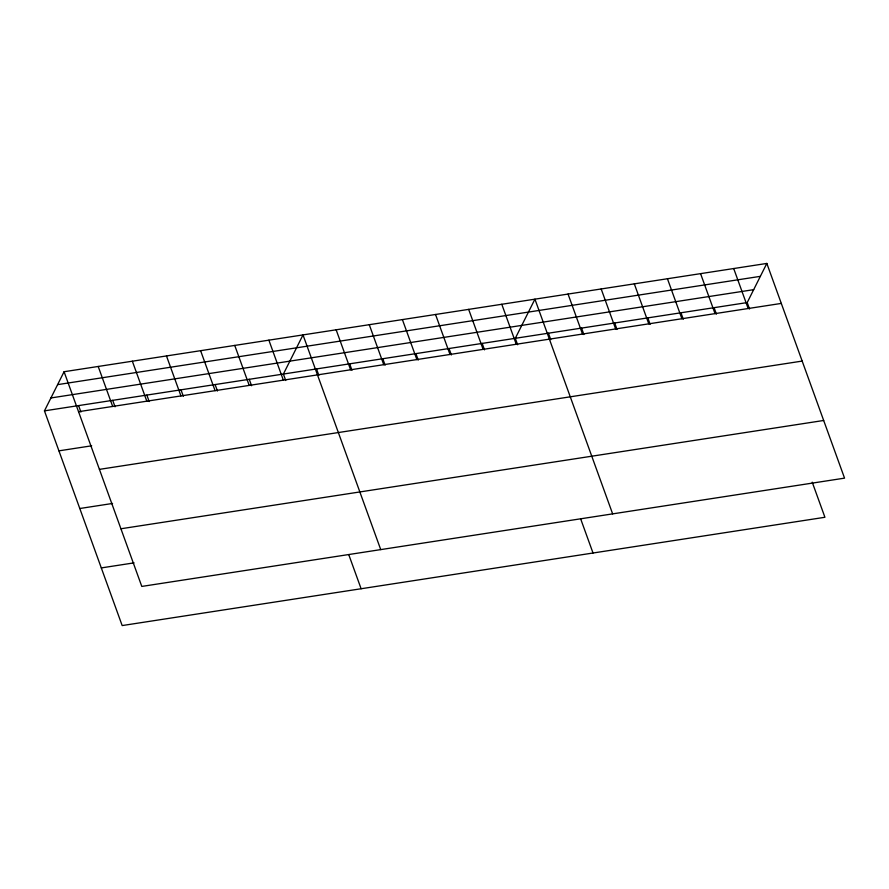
<?xml version="1.0" encoding="UTF-8"?>
<svg xmlns="http://www.w3.org/2000/svg" width="889" height="889" viewBox="0 0 889 889"><rect width="100%" height="100%" fill="white"/><g stroke="black" fill="none" stroke-linecap="round" stroke-linejoin="round"><path stroke-width="1.33" d="M812.224 482.182L824.925 517.276L122.171 625.567L44.45 410.862L64.075 371.724L766.829 263.433L844.55 478.138L141.796 586.429L64.075 371.724M749.538 309.016L747.205 302.571L766.829 263.433M57.596 384.637L760.351 276.346M50.929 397.95L753.683 289.658M44.45 410.862L747.205 302.571M78.543 411.707L781.298 303.416M58.93 450.845L91.689 445.8M99.424 469.37L802.178 361.078M79.799 508.508L112.57 503.452M120.926 528.766L823.681 420.475M101.302 567.915L134.072 562.859M733.703 268.534L748.171 308.516M714.078 307.672L716.412 314.128M700.565 273.645L715.045 313.628M680.941 312.784L683.285 319.229M667.439 278.746L681.907 318.729M647.814 317.884L650.148 324.341M634.313 283.847L648.781 323.84M614.688 322.996L617.022 329.441M601.175 288.958L615.655 328.941M581.562 328.097L583.895 334.542M568.049 294.059L582.517 334.042M548.424 333.197L550.758 339.654M612.643 513.875L534.922 299.171L515.298 338.309L517.631 344.754M580.773 519.176L593.019 553.014M501.785 304.271L516.265 344.254M482.171 343.41L484.505 349.866M468.659 309.372L483.138 349.366M449.034 348.521L451.368 354.967M435.532 314.484L450.001 354.467M415.908 353.622L418.241 360.067M402.395 319.584L416.874 359.578M382.781 358.723L385.115 365.179M369.268 324.696L383.748 364.679M349.644 363.834L351.977 370.28M336.142 329.797L350.61 369.78M316.517 368.935L318.851 375.391M380.736 549.613L303.005 334.909L283.391 374.047L285.725 380.492M348.855 554.903L361.112 588.751M268.878 340.165L283.347 380.148M249.253 379.303L251.587 385.748M234.74 345.421L249.22 385.404M215.116 384.559L217.449 391.016M200.603 350.688L215.082 390.671M180.989 389.827L183.323 396.272M166.476 355.944L180.945 395.927M146.852 395.083L149.185 401.528M132.339 361.201L146.818 401.183M112.714 400.339L115.048 406.795M98.201 366.468L112.681 406.451M78.588 405.606L80.921 412.052"/></g></svg>
